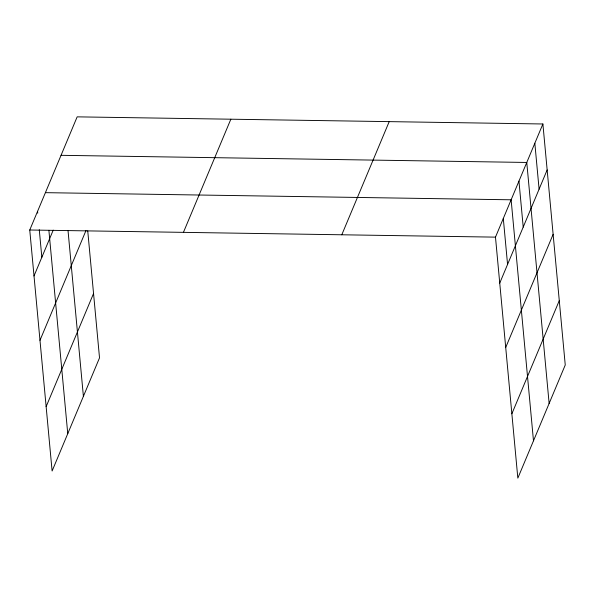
<?xml version="1.0" encoding="UTF-8"?>
<svg xmlns="http://www.w3.org/2000/svg" width="595" height="595" viewBox="0 0 595 595"><rect width="100%" height="100%" fill="white"/><g stroke="black" fill="none" stroke-linecap="round" stroke-linejoin="round"><path stroke-width="0.89" d="M87.74 230.86L99.521 357.863L52.107 471.017L29.75 230.005L77.164 116.851L542.893 123.983L565.25 364.995L517.836 478.149L495.479 237.137L542.893 123.983M34.012 275.961L53.215 230.131M39.984 340.325L85.992 230.518M46.135 406.645L93.549 293.491M183.439 232.355L230.853 119.201M341.79 234.787L389.204 121.633M499.74 283.101L547.155 169.939M505.713 347.465L553.127 234.311M511.864 413.785L559.278 300.631M61.04 155.317L526.768 162.457L549.133 403.47M45.398 192.661L511.127 199.801L533.484 440.813M29.75 230.005L495.479 237.137M534.831 143.224L539.092 189.18M518.952 181.125L523.213 227.089M503.303 218.469L507.565 264.425M68.038 230.704L83.397 396.329M48.894 230.347L67.756 433.673M37.574 211.329L37.745 213.174M39.277 229.715L41.836 257.293"/></g></svg>
